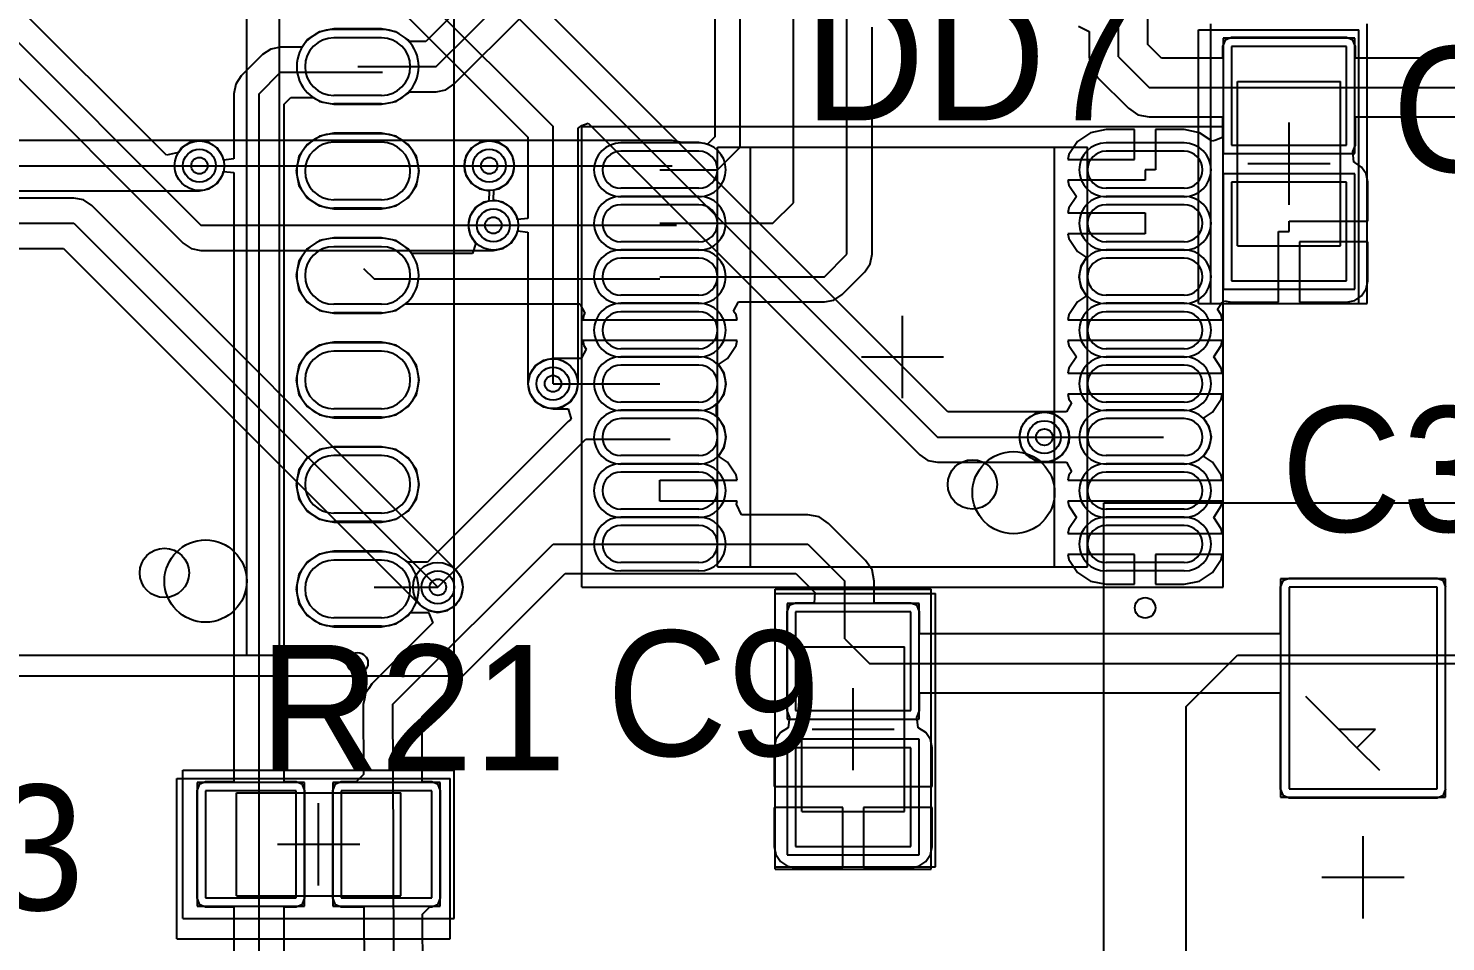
# Model space of a CAD drawing. Header units: millimetres. Extents: x 33 to 142, y 42 to 97.
# Drawn here: x 115.57 to 132.8, y 55.52 to 66.62 of the extents above; entities that cross this region are included whole.
import ezdxf

# ---------------------------------------------------------------- set-up
doc = ezdxf.new("R2010")
doc.units = ezdxf.units.MM
for name, color, linetype in [('BottomLayer', 5, 'Continuous'), ('BottomSolder', 6, 'Continuous'), ('Mechanical13', 56, 'Continuous'), ('Mechanical15', 56, 'Continuous'), ('MultiLayer', 9, 'Continuous'), ('TopLayer', 1, 'Continuous'), ('TopOverlay', 2, 'Continuous'), ('TopPaste', 8, 'Continuous'), ('TopSolder', 216, 'Continuous'), ('ViaHoleLayer', 16, 'Continuous')]:
    doc.layers.add(name, color=color, linetype=linetype)

msp = doc.modelspace()

# ---------------------------------------------------------------- linework, layer by layer
at = {"layer": 'BottomLayer'}
for p, q in [((117.4, 70.875), (126.625, 61.65)), ((116.75, 70.625), (121.95, 65.425)), ((116.534, 70.409), (121.644, 65.298)), ((117.25, 65.076), (114.491, 67.834)), ((114.275, 67.618), (117.668, 64.225)), ((114.059, 67.402), (117.452, 64.009)), ((126.752, 61.956), (121.385, 67.323)), ((121.95, 62.3), (121.95, 65.425)), ((122.256, 65.407), (122.299, 65.439)), ((122.256, 62.3), (122.256, 65.407)), ((122.299, 65.439), (122.377, 65.465)), ((122.377, 65.465), (126.409, 61.434)), ((117.434, 65.166), (117.396, 65.109)), ((117.533, 65.233), (117.434, 65.166)), ((117.65, 65.256), (117.533, 65.233)), ((121.175, 65.256), (117.65, 65.256)), ((121.292, 65.233), (121.175, 65.256)), ((121.391, 65.166), (121.292, 65.233)), ((121.458, 65.067), (121.391, 65.166)), ((121.644, 65.298), (121.644, 64.307)), ((117.396, 65.109), (117.25, 65.076)), ((121.481, 64.95), (121.458, 65.067)), ((117.65, 64.95), (121.175, 64.95)), ((121.391, 64.734), (121.458, 64.833)), ((121.458, 64.833), (121.481, 64.95)), ((121.225, 64.531), (121.231, 64.655)), ((121.231, 64.655), (121.292, 64.667)), ((121.292, 64.667), (121.391, 64.734)), ((116.125, 64.556), (93.35, 64.556)), ((116.242, 64.533), (116.125, 64.556)), ((116.125, 64.556), (116.125, 64.556)), ((116.341, 64.466), (116.242, 64.533)), ((120.766, 60.041), (116.341, 64.466)), ((121.342, 64.508), (121.225, 64.531)), ((121.441, 64.441), (121.342, 64.508)), ((121.508, 64.342), (121.441, 64.441)), ((121.517, 64.294), (121.508, 64.342)), ((121.644, 64.307), (121.517, 64.294)), ((93.35, 64.25), (116.125, 64.25)), ((116.125, 64.25), (120.55, 59.825)), ((117.668, 64.225), (121.225, 64.225)), ((121.508, 64.108), (121.517, 64.156)), ((121.517, 64.156), (121.644, 64.143)), ((121.644, 64.143), (121.644, 62.3)), ((93.35, 63.944), (115.998, 63.944)), ((115.998, 63.944), (120.334, 59.609)), ((117.452, 64.009), (117.452, 64.009)), ((117.452, 64.009), (117.551, 63.942)), ((117.551, 63.942), (117.668, 63.919)), ((121.225, 63.919), (121.342, 63.942)), ((121.342, 63.942), (121.441, 64.009)), ((121.441, 64.009), (121.508, 64.108)), ((117.668, 63.919), (117.668, 63.919)), ((117.668, 63.919), (121.225, 63.919)), ((121.644, 62.3), (121.667, 62.183)), ((122.233, 62.183), (122.256, 62.3)), ((121.667, 62.183), (121.734, 62.084)), ((121.734, 62.084), (121.833, 62.017)), ((122.067, 62.017), (122.166, 62.084)), ((122.166, 62.084), (122.233, 62.183)), ((121.833, 62.017), (121.95, 61.994)), ((121.95, 61.994), (122.067, 62.017)), ((127.925, 61.956), (126.752, 61.956)), ((128.042, 61.933), (127.925, 61.956)), ((128.141, 61.866), (128.042, 61.933)), ((128.208, 61.767), (128.141, 61.866)), ((128.231, 61.65), (128.208, 61.767)), ((126.625, 61.65), (127.925, 61.65)), ((128.141, 61.434), (128.208, 61.533)), ((128.208, 61.533), (128.231, 61.65)), ((126.409, 61.434), (126.508, 61.367)), ((126.508, 61.367), (126.625, 61.344)), ((127.925, 61.344), (128.042, 61.367)), ((128.042, 61.367), (128.141, 61.434)), ((126.625, 61.344), (127.925, 61.344)), ((120.833, 59.942), (120.766, 60.041)), ((120.766, 60.041), (120.766, 60.041)), ((120.856, 59.825), (120.833, 59.942)), ((120.833, 59.708), (120.856, 59.825)), ((120.766, 59.609), (120.833, 59.708)), ((120.334, 59.609), (120.334, 59.609)), ((120.334, 59.609), (120.433, 59.542)), ((120.433, 59.542), (120.55, 59.519)), ((120.55, 59.519), (120.667, 59.542)), ((120.667, 59.542), (120.766, 59.609))]:
    msp.add_line(p, q, dxfattribs=at)
for centre in [(117.65, 64.95), (121.175, 64.95), (121.225, 64.225), (121.95, 62.3), (127.925, 61.65), (120.55, 59.825)]:
    msp.add_circle(centre, 0.2, dxfattribs=at)
at = {"layer": 'BottomSolder'}
for centre in [(117.65, 64.95), (121.175, 64.95), (121.225, 64.225), (121.95, 62.3), (127.925, 61.65), (120.55, 59.825)]:
    msp.add_circle(centre, 0.302, dxfattribs=at)
at = {"layer": 'Mechanical13'}
for p, q in [((118.625, 59), (118.625, 69.5)), ((130.275, 63.975), (130.275, 65.975)), ((130.275, 65.975), (131.525, 65.975)), ((131.525, 63.975), (131.525, 65.975)), ((123.95, 65.175), (128.45, 65.175)), ((123.95, 60.075), (123.95, 65.175)), ((128.45, 60.075), (128.45, 65.175)), ((130.275, 63.975), (131.525, 63.975)), ((123.95, 60.075), (128.45, 60.075)), ((111.025, 59), (118.625, 59)), ((124.975, 57.1), (124.975, 59.1)), ((124.975, 59.1), (126.225, 59.1)), ((126.225, 57.1), (126.225, 59.1)), ((129.65, 58.375), (130.275, 59)), ((130.275, 59), (133.325, 59)), ((129.65, 53.6), (129.65, 58.375)), ((118.1, 56.075), (118.1, 57.325)), ((118.1, 57.325), (120.1, 57.325)), ((120.1, 56.075), (120.1, 57.325)), ((124.975, 57.1), (126.225, 57.1)), ((118.1, 56.075), (120.1, 56.075))]:
    msp.add_line(p, q, dxfattribs=at)
for centre in [(127.55, 60.975), (117.725, 59.9)]:
    msp.add_circle(centre, 0.5, dxfattribs=at)
at = {"layer": 'Mechanical15'}
for p, q in [((120.75, 58.75), (120.75, 69.75)), ((129.95, 63.275), (129.95, 66.675)), ((131.85, 63.275), (131.85, 66.675)), ((122.3, 65.425), (130.1, 65.425)), ((122.3, 59.825), (122.3, 65.425)), ((130.1, 59.825), (130.1, 65.425)), ((130.9, 64.475), (130.9, 65.475)), ((130.4, 64.975), (131.4, 64.975)), ((129.95, 63.275), (131.85, 63.275)), ((126.2, 62.125), (126.2, 63.125)), ((125.7, 62.625), (126.7, 62.625)), ((128.65, 51.75), (128.65, 60.85)), ((128.65, 60.85), (134.95, 60.85)), ((122.3, 59.825), (130.1, 59.825)), ((124.65, 56.4), (124.65, 59.8)), ((124.65, 59.8), (126.55, 59.8)), ((126.55, 56.4), (126.55, 59.8)), ((108.9, 58.75), (120.75, 58.75)), ((125.6, 57.6), (125.6, 58.6)), ((125.1, 58.1), (126.1, 58.1)), ((117.45, 55.8), (117.45, 57.6)), ((117.45, 57.6), (120.75, 57.6)), ((120.75, 55.8), (120.75, 57.6)), ((119.1, 56.2), (119.1, 57.2)), ((131.8, 55.8), (131.8, 56.8)), ((118.6, 56.7), (119.6, 56.7)), ((124.65, 56.4), (126.55, 56.4)), ((131.3, 56.3), (132.3, 56.3)), ((117.45, 55.8), (120.75, 55.8))]:
    msp.add_line(p, q, dxfattribs=at)
at = {"layer": 'MultiLayer'}
for centre in [(117.65, 64.95), (121.175, 64.95), (121.225, 64.225), (121.95, 62.3), (127.925, 61.65), (120.55, 59.825)]:
    msp.add_circle(centre, 0.2, dxfattribs=at)
at = {"layer": 'TopLayer'}
for p, q in [((123.919, 67.675), (123.919, 65.302)), ((124.225, 65.175), (124.225, 67.675)), ((124.875, 64.5), (124.875, 67.675)), ((125.525, 63.875), (125.525, 67.675)), ((128.825, 66.275), (128.825, 67.575)), ((129.182, 66.423), (129.182, 67.575)), ((121.069, 67.127), (120.403, 66.461)), ((120.53, 66.155), (121.375, 67)), ((120.746, 65.939), (121.591, 66.784)), ((119.109, 66.579), (118.961, 66.479)), ((119.285, 66.614), (119.109, 66.579)), ((119.865, 66.614), (119.285, 66.614)), ((120.041, 66.579), (119.865, 66.614)), ((120.189, 66.479), (120.041, 66.579)), ((125.831, 63.875), (125.831, 66.635)), ((128.341, 66.645), (128.468, 66.582)), ((128.468, 66.582), (128.468, 66.275)), ((118.518, 66.368), (118.419, 66.301)), ((118.635, 66.391), (118.518, 66.368)), ((118.901, 66.391), (118.635, 66.391)), ((118.635, 66.391), (118.635, 66.391)), ((118.961, 66.479), (118.901, 66.391)), ((119.865, 66.505), (119.285, 66.505)), ((120.202, 66.461), (120.189, 66.479)), ((120.403, 66.461), (120.202, 66.461)), ((129.348, 66.257), (129.182, 66.423)), ((130.123, 66.477), (130.092, 66.4)), ((130.092, 66.4), (130.092, 66.257)), ((130.2, 66.508), (130.123, 66.477)), ((131.6, 66.508), (130.2, 66.508)), ((131.6, 66.4), (130.2, 66.4)), ((130.2, 66.4), (130.2, 65.2)), ((131.677, 66.477), (131.6, 66.508)), ((131.6, 65.2), (131.6, 66.4)), ((131.708, 66.4), (131.677, 66.477)), ((131.708, 66.257), (131.708, 66.4)), ((118.419, 66.301), (118.159, 66.041)), ((118.419, 66.301), (118.419, 66.301)), ((128.468, 66.275), (128.495, 66.138)), ((128.825, 66.275), (129.2, 65.9)), ((130.092, 66.257), (129.348, 66.257)), ((134.113, 66.257), (131.708, 66.257)), ((118.159, 66.041), (118.092, 65.942)), ((118.375, 65.825), (118.635, 66.085)), ((118.635, 66.085), (119.875, 66.085)), ((119.575, 66.155), (120.53, 66.155)), ((128.495, 66.138), (128.573, 66.023)), ((128.573, 66.023), (128.948, 65.648)), ((118.092, 65.942), (118.069, 65.825)), ((120.189, 65.831), (120.202, 65.849)), ((120.202, 65.849), (120.53, 65.849)), ((120.53, 65.849), (120.647, 65.872)), ((120.53, 65.849), (120.53, 65.849)), ((120.647, 65.872), (120.746, 65.939)), ((129.2, 65.9), (134.395, 65.9)), ((118.069, 65.825), (118.069, 65.825)), ((118.069, 65.825), (118.069, 65.032)), ((118.375, 55.175), (118.375, 65.825)), ((118.681, 65.698), (118.762, 65.779)), ((118.681, 57.458), (118.681, 65.698)), ((118.762, 65.779), (119.038, 65.779)), ((119.038, 65.779), (119.109, 65.731)), ((119.109, 65.731), (119.285, 65.696)), ((119.865, 65.805), (119.285, 65.805)), ((119.285, 65.696), (119.865, 65.696)), ((119.865, 65.696), (120.041, 65.731)), ((120.041, 65.731), (120.189, 65.831)), ((128.948, 65.648), (129.063, 65.57)), ((129.063, 65.57), (129.2, 65.543)), ((129.2, 65.543), (130.092, 65.543)), ((130.092, 65.543), (130.092, 65.292)), ((131.708, 65.2), (131.708, 65.543)), ((131.708, 65.543), (134.113, 65.543)), ((119.285, 65.344), (119.109, 65.309)), ((119.865, 65.344), (119.285, 65.344)), ((120.041, 65.309), (119.865, 65.344)), ((128.488, 65.351), (128.33, 65.245)), ((128.675, 65.388), (128.488, 65.351)), ((129.023, 65.388), (128.675, 65.388)), ((129.023, 65.027), (129.023, 65.388)), ((129.625, 65.388), (129.277, 65.388)), ((129.277, 65.388), (129.277, 64.9)), ((129.812, 65.351), (129.625, 65.388)), ((129.965, 65.249), (129.812, 65.351)), ((117.65, 65.256), (110.62, 65.256)), ((117.767, 65.233), (117.65, 65.256)), ((117.866, 65.166), (117.767, 65.233)), ((117.933, 65.067), (117.866, 65.166)), ((118.961, 65.209), (118.861, 65.061)), ((119.109, 65.309), (118.961, 65.209)), ((119.865, 65.235), (119.285, 65.235)), ((120.189, 65.209), (120.041, 65.309)), ((120.289, 65.061), (120.189, 65.209)), ((120.959, 65.166), (120.892, 65.067)), ((121.058, 65.233), (120.959, 65.166)), ((121.175, 65.256), (121.058, 65.233)), ((123.4, 65.256), (121.175, 65.256)), ((123.517, 65.233), (123.4, 65.256)), ((123.519, 65.231), (123.517, 65.233)), ((123.725, 65.231), (123.519, 65.231)), ((123.828, 65.211), (123.725, 65.231)), ((123.919, 65.302), (123.828, 65.211)), ((123.95, 64.9), (124.225, 65.175)), ((128.33, 65.245), (128.224, 65.087)), ((129.997, 65.256), (129.965, 65.249)), ((130.092, 65.292), (129.997, 65.256)), ((130.2, 65.2), (131.6, 65.2)), ((131.677, 65.123), (131.708, 65.2)), ((117.942, 65.019), (117.933, 65.067)), ((118.069, 65.032), (117.942, 65.019)), ((118.861, 65.061), (118.826, 64.885)), ((120.324, 64.885), (120.289, 65.061)), ((120.892, 65.067), (120.869, 64.95)), ((123.725, 65.125), (122.775, 65.125)), ((128.224, 65.087), (128.212, 65.027)), ((128.212, 65.027), (129.023, 65.027)), ((129.625, 65.125), (128.675, 65.125)), ((131.689, 64.991), (131.676, 65.123)), ((131.676, 65.123), (131.677, 65.123)), ((131.699, 64.989), (131.689, 64.991)), ((131.783, 64.933), (131.699, 64.989)), ((109.1, 64.95), (117.65, 64.95)), ((117.866, 64.734), (117.933, 64.833)), ((117.933, 64.833), (117.942, 64.881)), ((117.942, 64.881), (118.069, 64.868)), ((118.069, 64.868), (118.069, 57.458)), ((118.826, 64.885), (118.861, 64.709)), ((120.289, 64.709), (120.324, 64.885)), ((120.869, 64.95), (120.892, 64.833)), ((120.892, 64.833), (120.959, 64.734)), ((121.175, 64.95), (123.4, 64.95)), ((123.25, 64.9), (123.95, 64.9)), ((129.277, 64.9), (129.15, 64.9)), ((129.15, 64.9), (129.15, 64.773)), ((131.839, 64.849), (131.783, 64.933)), ((131.859, 64.75), (131.839, 64.849)), ((110.745, 64.644), (117.65, 64.644)), ((117.65, 64.644), (117.767, 64.667)), ((117.767, 64.667), (117.866, 64.734)), ((118.861, 64.709), (118.961, 64.561)), ((120.189, 64.561), (120.289, 64.709)), ((120.959, 64.734), (121.058, 64.667)), ((121.058, 64.667), (121.175, 64.644)), ((121.175, 64.644), (121.169, 64.52)), ((123.725, 64.675), (122.775, 64.675)), ((129.15, 64.773), (128.212, 64.773)), ((128.212, 64.773), (128.224, 64.713)), ((128.224, 64.713), (128.316, 64.575)), ((129.625, 64.675), (128.675, 64.675)), ((131.6, 64.75), (130.2, 64.75)), ((130.2, 64.75), (130.2, 63.55)), ((131.6, 63.55), (131.6, 64.75)), ((131.859, 64.277), (131.859, 64.75)), ((118.961, 64.561), (119.109, 64.461)), ((119.109, 64.461), (119.285, 64.426)), ((119.865, 64.535), (119.285, 64.535)), ((119.865, 64.426), (120.041, 64.461)), ((120.041, 64.461), (120.189, 64.561)), ((121.108, 64.508), (121.009, 64.441)), ((121.169, 64.52), (121.108, 64.508)), ((123.725, 64.475), (122.775, 64.475)), ((124.625, 64.25), (124.875, 64.5)), ((128.316, 64.575), (128.224, 64.437)), ((129.625, 64.475), (128.675, 64.475)), ((119.285, 64.426), (119.865, 64.426)), ((120.942, 64.342), (120.919, 64.225)), ((121.009, 64.441), (120.942, 64.342)), ((128.224, 64.437), (128.212, 64.377)), ((128.212, 64.377), (129.15, 64.377)), ((129.15, 64.377), (129.15, 64.123)), ((120.919, 64.225), (120.942, 64.108)), ((121.225, 64.225), (123.45, 64.225)), ((123.25, 64.25), (124.625, 64.25)), ((129.15, 64.123), (128.212, 64.123)), ((128.212, 64.123), (128.224, 64.063)), ((130.773, 63.291), (130.773, 64.15)), ((130.773, 64.15), (130.9, 64.15)), ((130.9, 64.15), (130.9, 64.277)), ((130.9, 64.277), (131.859, 64.277)), ((119.109, 64.039), (118.961, 63.939)), ((119.285, 64.074), (119.109, 64.039)), ((119.865, 64.074), (119.285, 64.074)), ((119.865, 63.965), (119.285, 63.965)), ((120.041, 64.039), (119.865, 64.074)), ((120.189, 63.939), (120.041, 64.039)), ((120.942, 64.108), (121.009, 64.009)), ((121.01, 64.008), (120.971, 63.881)), ((121.009, 64.009), (121.01, 64.008)), ((123.725, 64.025), (122.775, 64.025)), ((128.224, 64.063), (128.33, 63.905)), ((129.625, 64.025), (128.675, 64.025)), ((131.859, 64.023), (131.027, 64.023)), ((131.027, 64.023), (131.027, 63.291)), ((131.859, 63.55), (131.859, 64.023)), ((118.861, 63.791), (118.826, 63.615)), ((118.961, 63.939), (118.861, 63.791)), ((120.229, 63.881), (120.189, 63.939)), ((120.971, 63.881), (120.229, 63.881)), ((123.725, 63.825), (122.775, 63.825)), ((125.25, 63.6), (125.525, 63.875)), ((125.808, 63.758), (125.831, 63.875)), ((125.831, 63.875), (125.831, 63.875)), ((128.33, 63.905), (128.439, 63.832)), ((128.439, 63.832), (128.369, 63.727)), ((129.625, 63.825), (128.675, 63.825)), ((118.826, 63.615), (118.861, 63.439)), ((119.647, 63.702), (119.775, 63.575)), ((123.25, 63.6), (125.25, 63.6)), ((125.466, 63.384), (125.741, 63.659)), ((125.741, 63.659), (125.808, 63.758)), ((125.741, 63.659), (125.741, 63.659)), ((128.369, 63.727), (128.344, 63.6)), ((128.344, 63.6), (128.369, 63.473)), ((118.861, 63.439), (118.961, 63.291)), ((119.775, 63.575), (123.25, 63.575)), ((128.369, 63.473), (128.439, 63.368)), ((130.2, 63.55), (131.6, 63.55)), ((131.783, 63.367), (131.839, 63.451)), ((131.839, 63.451), (131.859, 63.55)), ((118.961, 63.291), (119.109, 63.191)), ((119.865, 63.265), (119.285, 63.265)), ((120.041, 63.191), (120.157, 63.269)), ((120.157, 63.269), (122.277, 63.269)), ((122.277, 63.269), (122.337, 63.157)), ((123.725, 63.375), (122.775, 63.375)), ((124.146, 63.182), (124.206, 63.294)), ((124.206, 63.294), (125.25, 63.294)), ((125.25, 63.294), (125.367, 63.317)), ((125.25, 63.294), (125.25, 63.294)), ((125.367, 63.317), (125.466, 63.384)), ((128.33, 63.295), (128.224, 63.137)), ((128.439, 63.368), (128.33, 63.295)), ((129.625, 63.375), (128.675, 63.375)), ((130.031, 63.205), (130.079, 63.278)), ((130.079, 63.278), (130.115, 63.308)), ((130.115, 63.308), (130.2, 63.291)), ((130.2, 63.291), (130.773, 63.291)), ((131.027, 63.291), (131.6, 63.291)), ((131.6, 63.291), (131.699, 63.311)), ((131.699, 63.311), (131.783, 63.367)), ((119.109, 63.191), (119.285, 63.156)), ((119.285, 63.156), (119.865, 63.156)), ((119.865, 63.156), (120.041, 63.191)), ((122.324, 63.137), (122.312, 63.077)), ((122.337, 63.157), (122.324, 63.137)), ((123.725, 63.175), (122.775, 63.175)), ((124.176, 63.137), (124.146, 63.182)), ((124.188, 63.077), (124.176, 63.137)), ((128.224, 63.137), (128.212, 63.077)), ((129.625, 63.175), (128.675, 63.175)), ((130.076, 63.137), (130.031, 63.205)), ((130.088, 63.077), (130.076, 63.137)), ((122.312, 63.077), (123.25, 63.077)), ((123.25, 63.077), (124.188, 63.077)), ((128.212, 63.077), (129.15, 63.077)), ((129.15, 63.077), (130.088, 63.077)), ((119.109, 62.769), (118.961, 62.669)), ((119.285, 62.804), (119.109, 62.769)), ((119.865, 62.804), (119.285, 62.804)), ((120.041, 62.769), (119.865, 62.804)), ((120.189, 62.669), (120.041, 62.769)), ((123.25, 62.823), (122.312, 62.823)), ((122.312, 62.823), (122.324, 62.763)), ((122.324, 62.763), (122.354, 62.718)), ((124.188, 62.823), (123.25, 62.823)), ((124.07, 62.605), (124.176, 62.763)), ((124.176, 62.763), (124.188, 62.823)), ((129.15, 62.823), (128.212, 62.823)), ((128.212, 62.823), (128.224, 62.763)), ((128.224, 62.763), (128.316, 62.625)), ((130.088, 62.823), (129.15, 62.823)), ((129.984, 62.625), (130.076, 62.763)), ((130.076, 62.763), (130.088, 62.823)), ((118.961, 62.669), (118.861, 62.521)), ((119.865, 62.695), (119.285, 62.695)), ((120.289, 62.521), (120.189, 62.669)), ((121.833, 62.583), (121.734, 62.516)), ((121.95, 62.606), (121.833, 62.583)), ((122.294, 62.606), (121.95, 62.606)), ((122.354, 62.718), (122.294, 62.606)), ((123.725, 62.725), (122.775, 62.725)), ((123.961, 62.532), (124.07, 62.605)), ((128.316, 62.625), (128.224, 62.487)), ((129.625, 62.725), (128.675, 62.725)), ((130.076, 62.487), (129.984, 62.625)), ((118.861, 62.521), (118.826, 62.345)), ((120.324, 62.345), (120.289, 62.521)), ((121.667, 62.417), (121.644, 62.3)), ((121.734, 62.516), (121.667, 62.417)), ((123.725, 62.525), (122.775, 62.525)), ((124.031, 62.427), (123.961, 62.532)), ((124.056, 62.3), (124.031, 62.427)), ((128.224, 62.487), (128.212, 62.427)), ((128.212, 62.427), (129.15, 62.427)), ((129.625, 62.525), (128.675, 62.525)), ((129.15, 62.427), (130.088, 62.427)), ((130.088, 62.427), (130.076, 62.487)), ((118.826, 62.345), (118.861, 62.169)), ((120.289, 62.169), (120.324, 62.345)), ((121.644, 62.3), (121.667, 62.183)), ((121.95, 62.3), (123.25, 62.3)), ((124.031, 62.173), (124.056, 62.3)), ((118.861, 62.169), (118.961, 62.021)), ((120.189, 62.021), (120.289, 62.169)), ((121.667, 62.183), (121.734, 62.084)), ((121.734, 62.084), (121.833, 62.017)), ((123.725, 62.075), (122.775, 62.075)), ((123.938, 62.051), (123.959, 62.066)), ((123.938, 61.899), (123.938, 62.051)), ((123.959, 62.066), (124.031, 62.173)), ((128.254, 62.068), (128.194, 61.956)), ((129.15, 62.173), (128.212, 62.173)), ((128.212, 62.173), (128.224, 62.113)), ((128.224, 62.113), (128.254, 62.068)), ((129.625, 62.075), (128.675, 62.075)), ((130.088, 62.173), (129.15, 62.173)), ((129.97, 61.955), (130.076, 62.113)), ((130.076, 62.113), (130.088, 62.173)), ((118.961, 62.021), (119.109, 61.921)), ((119.109, 61.921), (119.285, 61.886)), ((119.865, 61.995), (119.285, 61.995)), ((119.285, 61.886), (119.865, 61.886)), ((119.865, 61.886), (120.041, 61.921)), ((120.041, 61.921), (120.189, 62.021)), ((121.833, 62.017), (121.95, 61.994)), ((121.95, 61.994), (122.134, 61.994)), ((122.134, 61.994), (122.172, 61.867)), ((123.725, 61.875), (122.775, 61.875)), ((123.959, 61.884), (123.938, 61.899)), ((124.031, 61.777), (123.959, 61.884)), ((127.808, 61.933), (127.709, 61.866)), ((127.925, 61.956), (127.808, 61.933)), ((128.194, 61.956), (127.925, 61.956)), ((129.625, 61.875), (128.675, 61.875)), ((129.861, 61.882), (129.97, 61.955)), ((129.931, 61.777), (129.861, 61.882)), ((122.134, 61.841), (120.423, 60.131)), ((122.172, 61.867), (122.134, 61.841)), ((124.056, 61.65), (124.031, 61.777)), ((127.642, 61.767), (127.619, 61.65)), ((127.709, 61.866), (127.642, 61.767)), ((129.956, 61.65), (129.931, 61.777)), ((119.285, 61.534), (119.109, 61.499)), ((119.865, 61.534), (119.285, 61.534)), ((120.041, 61.499), (119.865, 61.534)), ((120.55, 59.825), (122.35, 61.625)), ((122.35, 61.625), (123.375, 61.625)), ((124.031, 61.523), (124.056, 61.65)), ((127.619, 61.65), (127.642, 61.533)), ((127.642, 61.533), (127.709, 61.434)), ((127.925, 61.65), (129.15, 61.65)), ((129.15, 61.65), (129.375, 61.65)), ((129.931, 61.523), (129.956, 61.65)), ((118.961, 61.399), (118.861, 61.251)), ((119.109, 61.499), (118.961, 61.399)), ((119.865, 61.425), (119.285, 61.425)), ((120.189, 61.399), (120.041, 61.499)), ((120.289, 61.251), (120.189, 61.399)), ((123.725, 61.425), (122.775, 61.425)), ((123.961, 61.418), (124.031, 61.523)), ((124.07, 61.345), (123.961, 61.418)), ((127.709, 61.434), (127.808, 61.367)), ((127.808, 61.367), (127.925, 61.344)), ((129.625, 61.425), (128.675, 61.425)), ((129.861, 61.418), (129.931, 61.523)), ((129.97, 61.345), (129.861, 61.418)), ((118.861, 61.251), (118.826, 61.075)), ((120.324, 61.075), (120.289, 61.251)), ((123.725, 61.225), (122.775, 61.225)), ((124.176, 61.187), (124.07, 61.345)), ((124.188, 61.127), (124.176, 61.187)), ((127.925, 61.344), (128.194, 61.344)), ((128.194, 61.344), (128.254, 61.232)), ((128.224, 61.187), (128.212, 61.127)), ((128.254, 61.232), (128.224, 61.187)), ((129.625, 61.225), (128.675, 61.225)), ((130.076, 61.187), (129.97, 61.345)), ((130.088, 61.127), (130.076, 61.187)), ((118.826, 61.075), (118.861, 60.899)), ((120.289, 60.899), (120.324, 61.075)), ((123.25, 60.873), (123.25, 61.127)), ((123.25, 61.127), (124.188, 61.127)), ((128.212, 61.127), (129.15, 61.127)), ((129.15, 61.127), (130.088, 61.127)), ((118.861, 60.899), (118.961, 60.751)), ((120.189, 60.751), (120.289, 60.899)), ((124.188, 60.873), (123.25, 60.873)), ((124.18, 60.834), (124.188, 60.873)), ((129.15, 60.873), (128.212, 60.873)), ((128.212, 60.873), (128.224, 60.813)), ((130.088, 60.873), (129.15, 60.873)), ((130.076, 60.813), (130.088, 60.873)), ((118.961, 60.751), (119.109, 60.651)), ((119.865, 60.725), (119.285, 60.725)), ((120.041, 60.651), (120.189, 60.751)), ((123.725, 60.775), (122.775, 60.775)), ((124.243, 60.707), (124.18, 60.834)), ((125.05, 60.707), (124.243, 60.707)), ((125.187, 60.68), (125.05, 60.707)), ((125.302, 60.602), (125.187, 60.68)), ((128.224, 60.813), (128.316, 60.675)), ((128.316, 60.675), (128.224, 60.537)), ((129.625, 60.775), (128.675, 60.775)), ((129.984, 60.675), (130.076, 60.813)), ((130.076, 60.537), (129.984, 60.675)), ((119.109, 60.651), (119.285, 60.616)), ((119.285, 60.616), (119.865, 60.616)), ((119.865, 60.616), (120.041, 60.651)), ((123.725, 60.575), (122.775, 60.575)), ((125.752, 60.152), (125.302, 60.602)), ((128.224, 60.537), (128.212, 60.477)), ((129.625, 60.575), (128.675, 60.575)), ((130.088, 60.477), (130.076, 60.537)), ((120, 58.4), (121.95, 60.35)), ((121.95, 60.35), (123.25, 60.35)), ((123.25, 60.35), (125.05, 60.35)), ((125.05, 60.35), (125.5, 59.9)), ((128.212, 60.477), (129.15, 60.477)), ((129.15, 60.477), (130.088, 60.477)), ((119.109, 60.229), (118.961, 60.129)), ((119.285, 60.264), (119.109, 60.229)), ((119.865, 60.264), (119.285, 60.264)), ((119.865, 60.155), (119.285, 60.155)), ((120.041, 60.229), (119.865, 60.264)), ((120.187, 60.131), (120.041, 60.229)), ((125.83, 60.037), (125.752, 60.152)), ((129.023, 60.223), (128.212, 60.223)), ((128.212, 60.223), (128.224, 60.163)), ((128.224, 60.163), (128.33, 60.005)), ((129.023, 59.862), (129.023, 60.223)), ((130.088, 60.223), (129.277, 60.223)), ((129.277, 60.223), (129.277, 59.862)), ((129.97, 60.005), (130.076, 60.163)), ((130.076, 60.163), (130.088, 60.223)), ((118.861, 59.981), (118.826, 59.805)), ((118.961, 60.129), (118.861, 59.981)), ((120.423, 60.131), (120.187, 60.131)), ((120.357, 58.253), (122.098, 59.993)), ((122.098, 59.993), (124.902, 59.993)), ((123.725, 60.125), (122.775, 60.125)), ((124.902, 59.993), (125.135, 59.76)), ((125.857, 59.9), (125.83, 60.037)), ((128.33, 60.005), (128.488, 59.899)), ((129.625, 60.125), (128.675, 60.125)), ((129.812, 59.899), (129.97, 60.005)), ((119.775, 59.825), (120.55, 59.825)), ((125.5, 59.2), (125.5, 59.9)), ((125.857, 59.633), (125.857, 59.9)), ((128.488, 59.899), (128.675, 59.862)), ((128.675, 59.862), (129.023, 59.862)), ((129.277, 59.862), (129.625, 59.862)), ((129.625, 59.862), (129.812, 59.899)), ((130.823, 59.902), (130.792, 59.825)), ((130.792, 59.825), (130.792, 59.257)), ((130.9, 59.933), (130.823, 59.902)), ((132.7, 59.933), (130.9, 59.933)), ((130.9, 59.825), (130.9, 57.375)), ((132.7, 59.825), (130.9, 59.825)), ((132.777, 59.902), (132.7, 59.933)), ((132.7, 57.375), (132.7, 59.825)), ((132.808, 59.825), (132.777, 59.902)), ((118.826, 59.805), (118.861, 59.629)), ((124.9, 59.633), (124.823, 59.602)), ((125.124, 59.633), (124.9, 59.633)), ((125.135, 59.76), (125.124, 59.633)), ((126.3, 59.633), (125.857, 59.633)), ((126.377, 59.602), (126.3, 59.633)), ((118.861, 59.629), (118.961, 59.481)), ((118.961, 59.481), (119.109, 59.381)), ((120.041, 59.381), (120.189, 59.481)), ((120.189, 59.481), (120.215, 59.519)), ((120.215, 59.519), (120.435, 59.519)), ((120.435, 59.519), (120.487, 59.392)), ((124.823, 59.602), (124.792, 59.525)), ((124.792, 59.525), (124.792, 58.325)), ((126.3, 59.525), (124.9, 59.525)), ((124.9, 59.525), (124.9, 58.325)), ((126.3, 58.325), (126.3, 59.525)), ((126.408, 59.525), (126.377, 59.602)), ((126.408, 59.257), (126.408, 59.525)), ((119.109, 59.381), (119.285, 59.346)), ((119.865, 59.455), (119.285, 59.455)), ((119.285, 59.346), (119.865, 59.346)), ((120.487, 59.392), (119.748, 58.652)), ((119.865, 59.346), (120.041, 59.381)), ((125.5, 59.2), (125.8, 58.9)), ((130.792, 59.257), (126.408, 59.257)), ((125.8, 58.9), (133.4, 58.9)), ((119.747, 58.652), (119.709, 58.594)), ((119.748, 58.652), (119.747, 58.652)), ((119.747, 58.652), (119.747, 58.652)), ((119.657, 58.468), (119.643, 58.4)), ((119.67, 58.536), (119.657, 58.468)), ((119.709, 58.594), (119.67, 58.537)), ((119.67, 58.537), (119.67, 58.536)), ((119.67, 58.536), (119.67, 58.536)), ((126.408, 58.325), (126.408, 58.543)), ((126.408, 58.543), (130.792, 58.543)), ((130.792, 58.543), (130.792, 57.375)), ((131.1, 58.5), (131.5, 58.1)), ((119.643, 58.4), (119.643, 58.399)), ((119.643, 58.399), (119.643, 58.399)), ((119.643, 58.399), (119.645, 57.548)), ((120, 58.4), (120.005, 56.7)), ((124.792, 58.325), (124.823, 58.248)), ((124.9, 58.325), (126.3, 58.325)), ((126.377, 58.248), (126.408, 58.325)), ((120.359, 57.458), (120.357, 58.253)), ((124.801, 58.114), (124.717, 58.058)), ((124.811, 58.116), (124.801, 58.114)), ((124.824, 58.248), (124.811, 58.116)), ((124.823, 58.248), (124.824, 58.248)), ((126.389, 58.116), (126.376, 58.248)), ((126.376, 58.248), (126.377, 58.248)), ((126.399, 58.114), (126.389, 58.116)), ((126.483, 58.058), (126.399, 58.114)), ((131.5, 58.1), (131.95, 58.1)), ((131.5, 58.1), (131.725, 57.875)), ((131.725, 57.875), (131.95, 58.1)), ((124.661, 57.974), (124.641, 57.875)), ((124.717, 58.058), (124.661, 57.974)), ((126.539, 57.974), (126.483, 58.058)), ((126.559, 57.875), (126.539, 57.974)), ((124.641, 57.875), (124.641, 57.402)), ((126.3, 57.875), (124.9, 57.875)), ((124.9, 57.875), (124.9, 56.675)), ((126.3, 56.675), (126.3, 57.875)), ((126.559, 57.402), (126.559, 57.875)), ((131.725, 57.875), (132, 57.6)), ((117.648, 57.427), (117.617, 57.35)), ((117.725, 57.458), (117.648, 57.427)), ((118.069, 57.458), (117.725, 57.458)), ((118.825, 57.458), (118.681, 57.458)), ((118.902, 57.427), (118.825, 57.458)), ((118.933, 57.35), (118.902, 57.427)), ((119.298, 57.427), (119.267, 57.35)), ((119.375, 57.458), (119.298, 57.427)), ((119.556, 57.458), (119.375, 57.458)), ((119.645, 57.548), (119.556, 57.458)), ((120.475, 57.458), (120.359, 57.458)), ((120.552, 57.427), (120.475, 57.458)), ((120.583, 57.35), (120.552, 57.427)), ((124.641, 57.402), (125.6, 57.402)), ((125.6, 57.402), (126.559, 57.402)), ((117.617, 57.35), (117.617, 56.05)), ((118.825, 57.35), (117.725, 57.35)), ((117.725, 57.35), (117.725, 56.05)), ((118.825, 56.05), (118.825, 57.35)), ((118.933, 56.05), (118.933, 57.35)), ((119.267, 57.35), (119.267, 56.05)), ((120.475, 57.35), (119.375, 57.35)), ((119.375, 57.35), (119.375, 56.05)), ((120.475, 56.05), (120.475, 57.35)), ((120.583, 56.05), (120.583, 57.35)), ((130.792, 57.375), (130.823, 57.298)), ((130.823, 57.298), (130.9, 57.267)), ((130.9, 57.375), (132.7, 57.375)), ((130.9, 57.267), (132.7, 57.267)), ((132.7, 57.267), (132.777, 57.298)), ((132.777, 57.298), (132.808, 57.375)), ((125.473, 57.148), (124.641, 57.148)), ((124.641, 57.148), (124.641, 56.675)), ((125.473, 56.416), (125.473, 57.148)), ((126.559, 57.148), (125.727, 57.148)), ((125.727, 57.148), (125.727, 56.416)), ((126.559, 56.675), (126.559, 57.148)), ((120.005, 56.7), (120.013, 53.613)), ((124.641, 56.675), (124.661, 56.576)), ((124.661, 56.576), (124.717, 56.492)), ((124.9, 56.675), (126.3, 56.675)), ((126.483, 56.492), (126.539, 56.576)), ((126.539, 56.576), (126.559, 56.675)), ((124.717, 56.492), (124.801, 56.436)), ((124.801, 56.436), (124.9, 56.416)), ((124.9, 56.416), (125.473, 56.416)), ((125.727, 56.416), (126.3, 56.416)), ((126.3, 56.416), (126.399, 56.436)), ((126.399, 56.436), (126.483, 56.492)), ((117.617, 56.05), (117.648, 55.973)), ((117.725, 56.05), (118.825, 56.05)), ((118.902, 55.973), (118.933, 56.05)), ((119.267, 56.05), (119.298, 55.973)), ((119.375, 56.05), (120.475, 56.05)), ((120.552, 55.973), (120.583, 56.05)), ((117.648, 55.973), (117.725, 55.942)), ((117.725, 55.942), (118.069, 55.942)), ((118.069, 55.942), (118.069, 55.302)), ((118.681, 55.175), (118.681, 55.942)), ((118.681, 55.942), (118.825, 55.942)), ((118.825, 55.942), (118.902, 55.973)), ((119.298, 55.973), (119.375, 55.942)), ((119.375, 55.942), (119.65, 55.942)), ((119.65, 55.942), (119.656, 53.76)), ((120.364, 55.852), (120.453, 55.942)), ((120.37, 53.614), (120.364, 55.852)), ((120.453, 55.942), (120.475, 55.942)), ((120.475, 55.942), (120.552, 55.973))]:
    msp.add_line(p, q, dxfattribs=at)
for centre in [(117.65, 64.95), (121.175, 64.95), (121.225, 64.225), (121.95, 62.3), (127.925, 61.65), (120.55, 59.825)]:
    msp.add_circle(centre, 0.2, dxfattribs=at)
for centre, radius, start, end in [((119.285, 66.155), 0.35, 90, 270), ((119.865, 66.155), 0.35, 270, 90), ((119.285, 64.885), 0.35, 90, 270), ((119.865, 64.885), 0.35, 270, 90), ((122.775, 64.9), 0.225, 90, 270), ((123.725, 64.9), 0.225, 270, 90), ((128.675, 64.9), 0.225, 90, 270), ((129.625, 64.9), 0.225, 270, 90), ((122.775, 64.25), 0.225, 90, 270), ((123.725, 64.25), 0.225, 270, 90), ((128.675, 64.25), 0.225, 90, 270), ((129.625, 64.25), 0.225, 270, 90), ((119.285, 63.615), 0.35, 90, 270), ((119.865, 63.615), 0.35, 270, 90), ((122.775, 63.6), 0.225, 90, 270), ((123.725, 63.6), 0.225, 270, 90), ((128.675, 63.6), 0.225, 90, 270), ((129.625, 63.6), 0.225, 270, 90), ((122.775, 62.95), 0.225, 90, 270), ((123.725, 62.95), 0.225, 270, 90), ((128.675, 62.95), 0.225, 90, 270), ((129.625, 62.95), 0.225, 270, 90), ((119.285, 62.345), 0.35, 90, 270), ((119.865, 62.345), 0.35, 270, 90), ((122.775, 62.3), 0.225, 90, 270), ((123.725, 62.3), 0.225, 270, 90), ((128.675, 62.3), 0.225, 90, 270), ((129.625, 62.3), 0.225, 270, 90), ((122.775, 61.65), 0.225, 90, 270), ((123.725, 61.65), 0.225, 270, 90), ((128.675, 61.65), 0.225, 90, 270), ((129.625, 61.65), 0.225, 270, 90), ((119.285, 61.075), 0.35, 90, 270), ((119.865, 61.075), 0.35, 270, 90), ((122.775, 61), 0.225, 90, 270), ((123.725, 61), 0.225, 270, 90), ((128.675, 61), 0.225, 90, 270), ((129.625, 61), 0.225, 270, 90), ((122.775, 60.35), 0.225, 90, 270), ((123.725, 60.35), 0.225, 270, 90), ((128.675, 60.35), 0.225, 90, 270), ((129.625, 60.35), 0.225, 270, 90), ((119.285, 59.805), 0.35, 90, 270), ((119.865, 59.805), 0.35, 270, 90)]:
    msp.add_arc(centre, radius, start, end, dxfattribs=at)
at = {"layer": 'TopOverlay'}
for p, q in [((118.225, 59), (118.225, 69.5)), ((129.8, 66.6), (131.75, 66.6)), ((129.8, 63.275), (129.8, 66.6)), ((131.75, 63.275), (131.75, 66.6)), ((124.35, 65.175), (128.05, 65.175)), ((124.35, 60.075), (124.35, 65.175)), ((128.05, 60.075), (128.05, 65.175)), ((129.8, 63.275), (131.75, 63.275)), ((124.35, 60.075), (128.05, 60.075)), ((124.65, 59.75), (126.6, 59.75)), ((124.65, 56.425), (124.65, 59.75)), ((126.6, 56.425), (126.6, 59.75)), ((111.425, 59), (118.225, 59)), ((129.65, 58.375), (130.275, 59)), ((130.275, 59), (130.6, 59)), ((129.65, 53.6), (129.65, 58.375)), ((117.375, 55.55), (117.375, 57.5)), ((117.375, 57.5), (120.7, 57.5)), ((120.7, 55.55), (120.7, 57.5)), ((124.65, 56.425), (126.6, 56.425)), ((117.375, 55.55), (120.7, 55.55))]:
    msp.add_line(p, q, dxfattribs=at)
for centre, radius in [((127.05, 61.075), 0.3), ((117.225, 60), 0.3), ((129.15, 59.575), 0.125), ((119.575, 58.905), 0.125)]:
    msp.add_circle(centre, radius, dxfattribs=at)
at = {"layer": 'TopPaste'}
for p, q in [((119.865, 66.505), (119.285, 66.505)), ((131.6, 66.4), (130.2, 66.4)), ((130.2, 66.4), (130.2, 65.2)), ((131.6, 65.2), (131.6, 66.4)), ((119.865, 65.805), (119.285, 65.805)), ((119.865, 65.235), (119.285, 65.235)), ((130.2, 65.2), (131.6, 65.2)), ((123.725, 65.125), (122.775, 65.125)), ((129.625, 65.125), (128.675, 65.125)), ((123.725, 64.675), (122.775, 64.675)), ((129.625, 64.675), (128.675, 64.675)), ((131.6, 64.75), (130.2, 64.75)), ((130.2, 64.75), (130.2, 63.55)), ((131.6, 63.55), (131.6, 64.75)), ((119.865, 64.535), (119.285, 64.535)), ((123.725, 64.475), (122.775, 64.475)), ((129.625, 64.475), (128.675, 64.475)), ((119.865, 63.965), (119.285, 63.965)), ((123.725, 64.025), (122.775, 64.025)), ((129.625, 64.025), (128.675, 64.025)), ((123.725, 63.825), (122.775, 63.825)), ((129.625, 63.825), (128.675, 63.825)), ((130.2, 63.55), (131.6, 63.55)), ((119.865, 63.265), (119.285, 63.265)), ((123.725, 63.375), (122.775, 63.375)), ((129.625, 63.375), (128.675, 63.375)), ((123.725, 63.175), (122.775, 63.175)), ((129.625, 63.175), (128.675, 63.175)), ((119.865, 62.695), (119.285, 62.695)), ((123.725, 62.725), (122.775, 62.725)), ((129.625, 62.725), (128.675, 62.725)), ((123.725, 62.525), (122.775, 62.525)), ((129.625, 62.525), (128.675, 62.525)), ((123.725, 62.075), (122.775, 62.075)), ((129.625, 62.075), (128.675, 62.075)), ((119.865, 61.995), (119.285, 61.995)), ((123.725, 61.875), (122.775, 61.875)), ((129.625, 61.875), (128.675, 61.875)), ((119.865, 61.425), (119.285, 61.425)), ((123.725, 61.425), (122.775, 61.425)), ((129.625, 61.425), (128.675, 61.425)), ((123.725, 61.225), (122.775, 61.225)), ((129.625, 61.225), (128.675, 61.225)), ((119.865, 60.725), (119.285, 60.725)), ((123.725, 60.775), (122.775, 60.775)), ((129.625, 60.775), (128.675, 60.775)), ((123.725, 60.575), (122.775, 60.575)), ((129.625, 60.575), (128.675, 60.575)), ((119.865, 60.155), (119.285, 60.155)), ((123.725, 60.125), (122.775, 60.125)), ((129.625, 60.125), (128.675, 60.125)), ((130.9, 59.825), (130.9, 57.375)), ((132.7, 59.825), (130.9, 59.825)), ((132.7, 57.375), (132.7, 59.825)), ((126.3, 59.525), (124.9, 59.525)), ((124.9, 59.525), (124.9, 58.325)), ((126.3, 58.325), (126.3, 59.525)), ((119.865, 59.455), (119.285, 59.455)), ((124.9, 58.325), (126.3, 58.325)), ((126.3, 57.875), (124.9, 57.875)), ((124.9, 57.875), (124.9, 56.675)), ((126.3, 56.675), (126.3, 57.875)), ((118.825, 57.35), (117.725, 57.35)), ((117.725, 57.35), (117.725, 56.05)), ((118.825, 56.05), (118.825, 57.35)), ((120.475, 57.35), (119.375, 57.35)), ((119.375, 57.35), (119.375, 56.05)), ((120.475, 56.05), (120.475, 57.35)), ((130.9, 57.375), (132.7, 57.375)), ((124.9, 56.675), (126.3, 56.675)), ((117.725, 56.05), (118.825, 56.05)), ((119.375, 56.05), (120.475, 56.05))]:
    msp.add_line(p, q, dxfattribs=at)
for centre, radius, start, end in [((119.285, 66.155), 0.35, 90, 270), ((119.865, 66.155), 0.35, 270, 90), ((119.285, 64.885), 0.35, 90, 270), ((119.865, 64.885), 0.35, 270, 90), ((122.775, 64.9), 0.225, 90, 270), ((123.725, 64.9), 0.225, 270, 90), ((128.675, 64.9), 0.225, 90, 270), ((129.625, 64.9), 0.225, 270, 90), ((122.775, 64.25), 0.225, 90, 270), ((123.725, 64.25), 0.225, 270, 90), ((128.675, 64.25), 0.225, 90, 270), ((129.625, 64.25), 0.225, 270, 90), ((119.285, 63.615), 0.35, 90, 270), ((119.865, 63.615), 0.35, 270, 90), ((122.775, 63.6), 0.225, 90, 270), ((123.725, 63.6), 0.225, 270, 90), ((128.675, 63.6), 0.225, 90, 270), ((129.625, 63.6), 0.225, 270, 90), ((122.775, 62.95), 0.225, 90, 270), ((123.725, 62.95), 0.225, 270, 90), ((128.675, 62.95), 0.225, 90, 270), ((129.625, 62.95), 0.225, 270, 90), ((119.285, 62.345), 0.35, 90, 270), ((119.865, 62.345), 0.35, 270, 90), ((122.775, 62.3), 0.225, 90, 270), ((123.725, 62.3), 0.225, 270, 90), ((128.675, 62.3), 0.225, 90, 270), ((129.625, 62.3), 0.225, 270, 90), ((122.775, 61.65), 0.225, 90, 270), ((123.725, 61.65), 0.225, 270, 90), ((128.675, 61.65), 0.225, 90, 270), ((129.625, 61.65), 0.225, 270, 90), ((119.285, 61.075), 0.35, 90, 270), ((119.865, 61.075), 0.35, 270, 90), ((122.775, 61), 0.225, 90, 270), ((123.725, 61), 0.225, 270, 90), ((128.675, 61), 0.225, 90, 270), ((129.625, 61), 0.225, 270, 90), ((122.775, 60.35), 0.225, 90, 270), ((123.725, 60.35), 0.225, 270, 90), ((128.675, 60.35), 0.225, 90, 270), ((129.625, 60.35), 0.225, 270, 90), ((119.285, 59.805), 0.35, 90, 270), ((119.865, 59.805), 0.35, 270, 90)]:
    msp.add_arc(centre, radius, start, end, dxfattribs=at)
at = {"layer": 'TopSolder'}
for p, q in [((119.865, 66.607), (119.285, 66.607)), ((131.702, 66.502), (130.098, 66.502)), ((130.098, 66.502), (130.098, 65.098)), ((131.702, 65.098), (131.702, 66.502)), ((119.865, 65.703), (119.285, 65.703)), ((119.865, 65.337), (119.285, 65.337)), ((123.725, 65.227), (122.775, 65.227)), ((129.625, 65.227), (128.675, 65.227)), ((130.098, 65.098), (131.702, 65.098)), ((131.702, 64.852), (130.098, 64.852)), ((130.098, 64.852), (130.098, 63.448)), ((131.702, 63.448), (131.702, 64.852)), ((123.725, 64.577), (122.775, 64.577)), ((123.725, 64.573), (122.775, 64.573)), ((129.625, 64.577), (128.675, 64.577)), ((129.625, 64.573), (128.675, 64.573)), ((119.865, 64.433), (119.285, 64.433)), ((119.865, 64.067), (119.285, 64.067)), ((123.725, 63.927), (122.775, 63.927)), ((123.725, 63.923), (122.775, 63.923)), ((129.625, 63.927), (128.675, 63.927)), ((129.625, 63.923), (128.675, 63.923)), ((130.098, 63.448), (131.702, 63.448)), ((123.725, 63.277), (122.775, 63.277)), ((123.725, 63.273), (122.775, 63.273)), ((129.625, 63.277), (128.675, 63.277)), ((129.625, 63.273), (128.675, 63.273)), ((119.865, 63.163), (119.285, 63.163)), ((119.865, 62.797), (119.285, 62.797)), ((123.725, 62.627), (122.775, 62.627)), ((123.725, 62.623), (122.775, 62.623)), ((129.625, 62.627), (128.675, 62.627)), ((129.625, 62.623), (128.675, 62.623)), ((119.865, 61.893), (119.285, 61.893)), ((123.725, 61.977), (122.775, 61.977)), ((123.725, 61.973), (122.775, 61.973)), ((129.625, 61.977), (128.675, 61.977)), ((129.625, 61.973), (128.675, 61.973)), ((119.865, 61.527), (119.285, 61.527)), ((123.725, 61.327), (122.775, 61.327)), ((123.725, 61.323), (122.775, 61.323)), ((129.625, 61.327), (128.675, 61.327)), ((129.625, 61.323), (128.675, 61.323)), ((123.725, 60.677), (122.775, 60.677)), ((123.725, 60.673), (122.775, 60.673)), ((129.625, 60.677), (128.675, 60.677)), ((129.625, 60.673), (128.675, 60.673)), ((119.865, 60.623), (119.285, 60.623)), ((119.865, 60.257), (119.285, 60.257)), ((123.725, 60.023), (122.775, 60.023)), ((129.625, 60.023), (128.675, 60.023)), ((130.798, 59.927), (130.798, 57.273)), ((132.802, 59.927), (130.798, 59.927)), ((132.802, 57.273), (132.802, 59.927)), ((126.402, 59.627), (124.798, 59.627)), ((124.798, 59.627), (124.798, 58.223)), ((126.402, 58.223), (126.402, 59.627)), ((119.865, 59.353), (119.285, 59.353)), ((124.798, 58.223), (126.402, 58.223)), ((126.402, 57.977), (124.798, 57.977)), ((124.798, 57.977), (124.798, 56.573)), ((126.402, 56.573), (126.402, 57.977)), ((118.927, 57.452), (117.623, 57.452)), ((117.623, 57.452), (117.623, 55.948)), ((118.927, 55.948), (118.927, 57.452)), ((120.577, 57.452), (119.273, 57.452)), ((119.273, 57.452), (119.273, 55.948)), ((120.577, 55.948), (120.577, 57.452)), ((130.798, 57.273), (132.802, 57.273)), ((124.798, 56.573), (126.402, 56.573)), ((117.623, 55.948), (118.927, 55.948)), ((119.273, 55.948), (120.577, 55.948))]:
    msp.add_line(p, q, dxfattribs=at)
for centre in [(117.65, 64.95), (121.175, 64.95), (121.225, 64.225), (121.95, 62.3), (127.925, 61.65), (120.55, 59.825)]:
    msp.add_circle(centre, 0.302, dxfattribs=at)
for centre, radius, start, end in [((119.285, 66.155), 0.452, 90, 270), ((119.865, 66.155), 0.452, 270, 90), ((119.285, 64.885), 0.452, 90, 270), ((119.865, 64.885), 0.452, 270, 90), ((122.775, 64.9), 0.327, 90, 270), ((123.725, 64.9), 0.327, 270, 90), ((128.675, 64.9), 0.327, 90, 270), ((129.625, 64.9), 0.327, 270, 90), ((122.775, 64.25), 0.327, 90, 270), ((123.725, 64.25), 0.327, 270, 90), ((128.675, 64.25), 0.327, 90, 270), ((129.625, 64.25), 0.327, 270, 90), ((119.285, 63.615), 0.452, 90, 270), ((119.865, 63.615), 0.452, 270, 90), ((122.775, 63.6), 0.327, 90, 270), ((123.725, 63.6), 0.327, 270, 90), ((128.675, 63.6), 0.327, 90, 270), ((129.625, 63.6), 0.327, 270, 90), ((122.775, 62.95), 0.327, 90, 270), ((123.725, 62.95), 0.327, 270, 90), ((128.675, 62.95), 0.327, 90, 270), ((129.625, 62.95), 0.327, 270, 90), ((119.285, 62.345), 0.452, 90, 270), ((119.865, 62.345), 0.452, 270, 90), ((122.775, 62.3), 0.327, 90, 270), ((123.725, 62.3), 0.327, 270, 90), ((128.675, 62.3), 0.327, 90, 270), ((129.625, 62.3), 0.327, 270, 90), ((122.775, 61.65), 0.327, 90, 270), ((123.725, 61.65), 0.327, 270, 90), ((128.675, 61.65), 0.327, 90, 270), ((129.625, 61.65), 0.327, 270, 90), ((119.285, 61.075), 0.452, 90, 270), ((119.865, 61.075), 0.452, 270, 90), ((122.775, 61), 0.327, 90, 270), ((123.725, 61), 0.327, 270, 90), ((128.675, 61), 0.327, 90, 270), ((129.625, 61), 0.327, 270, 90), ((122.775, 60.35), 0.327, 90, 270), ((123.725, 60.35), 0.327, 270, 90), ((128.675, 60.35), 0.327, 90, 270), ((129.625, 60.35), 0.327, 270, 90), ((119.285, 59.805), 0.452, 90, 270), ((119.865, 59.805), 0.452, 270, 90)]:
    msp.add_arc(centre, radius, start, end, dxfattribs=at)
at = {"layer": 'ViaHoleLayer'}
for centre in [(117.65, 64.95), (121.175, 64.95), (121.225, 64.225), (121.95, 62.3), (127.925, 61.65), (120.55, 59.825)]:
    msp.add_circle(centre, 0.1, dxfattribs=at)

# ---------------------------------------------------------------- texts
at = {"layer": 'TopOverlay'}
for s, p in [('DD7', (125, 65.5)), ('C11', (132.15, 64.875)), ('С3', (130.8, 60.5)), ('C9', (122.6, 57.775)), ('R21', (118.375, 57.6)), ('SB3', (112.4, 55.9))]:
    msp.add_text(s, height=1.524, dxfattribs=at).set_placement(p)

doc.saveas('drawing.dxf')
